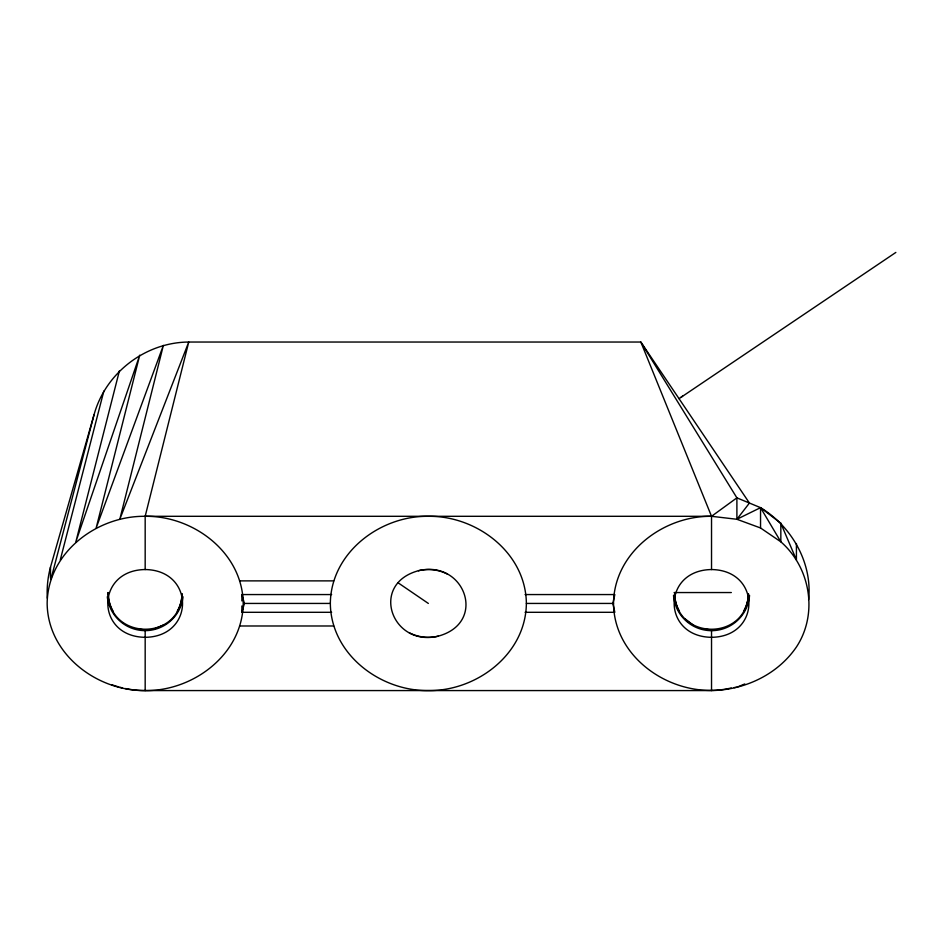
<?xml version="1.0" encoding="UTF-8"?>
<svg xmlns="http://www.w3.org/2000/svg" width="943" height="943" viewBox="0 0 943 943"><rect width="100%" height="100%" fill="white"/><g stroke="black" fill="none" stroke-linecap="round" stroke-linejoin="round"><path stroke-width="1.41" d="M47.315 598.216A98.025 98.025 0 0 1 50.486 567.167L94.052 414.696C105.51 372.898 145.411 342.285 188.741 342.038L640.839 342.038L736.896 497.857L760.541 507.652L780.839 523.235L780.839 541.824C810.509 567.639 818.276 613.81 796.422 647.004C777.468 674.716 744.687 689.993 711.529 690.571L145.175 690.571A98.025 98.025 0 0 1 125.325 688.531M182.023 593.96C180.278 641.924 108.362 640.474 108.139 592.558M748.377 593.96C746.903 641.016 676.119 640.981 674.669 593.925M808.622 599.595C812.524 562.912 791.719 526.489 760.541 507.652L736.896 519.275L711.529 516.304L145.175 516.304C96.846 515.656 47.68 552.728 47.15 603.437C47.68 654.136 96.846 691.207 145.175 690.571C193.504 691.207 242.669 654.136 243.2 603.437C242.669 552.728 193.504 515.656 145.175 516.304L145.175 569.548C194.989 570.138 194.989 636.725 145.175 637.315C95.361 636.725 95.361 570.138 145.175 569.548M330.333 603.437C330.852 552.728 380.017 515.656 428.346 516.304C476.686 515.656 525.852 552.728 526.371 603.437C525.852 654.136 476.686 691.207 428.346 690.571C380.017 691.207 330.852 654.136 330.333 603.437L244.402 603.437L241.879 594.561L331.641 594.561M731.261 687.966C677.581 700.849 614.105 661.314 613.504 603.437C614.034 552.728 663.2 515.656 711.529 516.304L736.896 497.857L736.896 519.275L760.541 527.974L780.839 541.824L760.541 507.652L760.541 527.974M145.175 516.304L188.741 342.038L119.808 519.275L163.363 345.374L96.162 527.974L139.729 355.169L75.864 541.824L119.431 370.752M60.281 559.871L103.848 391.05M50.863 579.462L94.052 414.696M331.641 612.302L241.879 612.302L244.402 603.437M736.896 519.275L749.426 503.043L640.839 342.038L711.529 516.304L711.529 569.548C661.715 570.138 661.715 636.725 711.529 637.315C761.343 636.725 761.343 570.138 711.529 569.548M680.858 397.427L682.602 396.084M679.019 398.665L895.85 252.429M154.758 628.71L163.693 624.973M738.216 686.681L744.781 683.958M418.48 570.704C369.031 584.106 391.934 647.405 438.212 636.16C487.672 622.757 464.769 559.458 418.48 570.704A44.686 42.812 -54.4 0 1 447.406 574.087M734.078 687.6L736.896 687.223M239.852 580.876L333.669 580.876M674.115 592.558L731.332 592.546M525.062 594.561L614.824 594.561L612.926 603.437L614.824 612.302L525.062 612.302M526.371 603.437L613.504 603.437M239.852 625.987L333.669 625.987M701.946 628.71L711.529 629.983L711.529 690.571M135.592 628.71L145.175 629.983L145.175 690.571M397.946 582.703L428.346 603.437M780.792 523.188L796.422 559.871L796.422 543.533M685.337 619.021L693.011 624.973M241.879 594.561L241.879 600.903M241.879 605.972L241.879 612.302M50.486 567.167L50.486 578.142M122.543 687.918A98.025 98.025 0 0 1 119.808 687.223M118.441 686.846A98.025 98.025 0 0 1 111.663 684.665M749.544 595.387A38.121 38.121 0 0 1 711.529 630.667A38.121 38.121 0 0 1 673.514 595.387M183.048 596.801A38.121 38.121 0 0 1 107.29 596.801M113.101 611.264A37.791 37.791 0 0 1 108.139 592.546M182.188 593.937A37.791 37.791 0 0 1 177.249 611.264M679.455 611.264A37.791 37.791 0 0 1 674.516 593.937M748.542 593.937A37.791 37.791 0 0 1 743.603 611.264M438.212 636.171A44.686 42.812 -54.4 0 1 409.297 632.777"/></g></svg>
